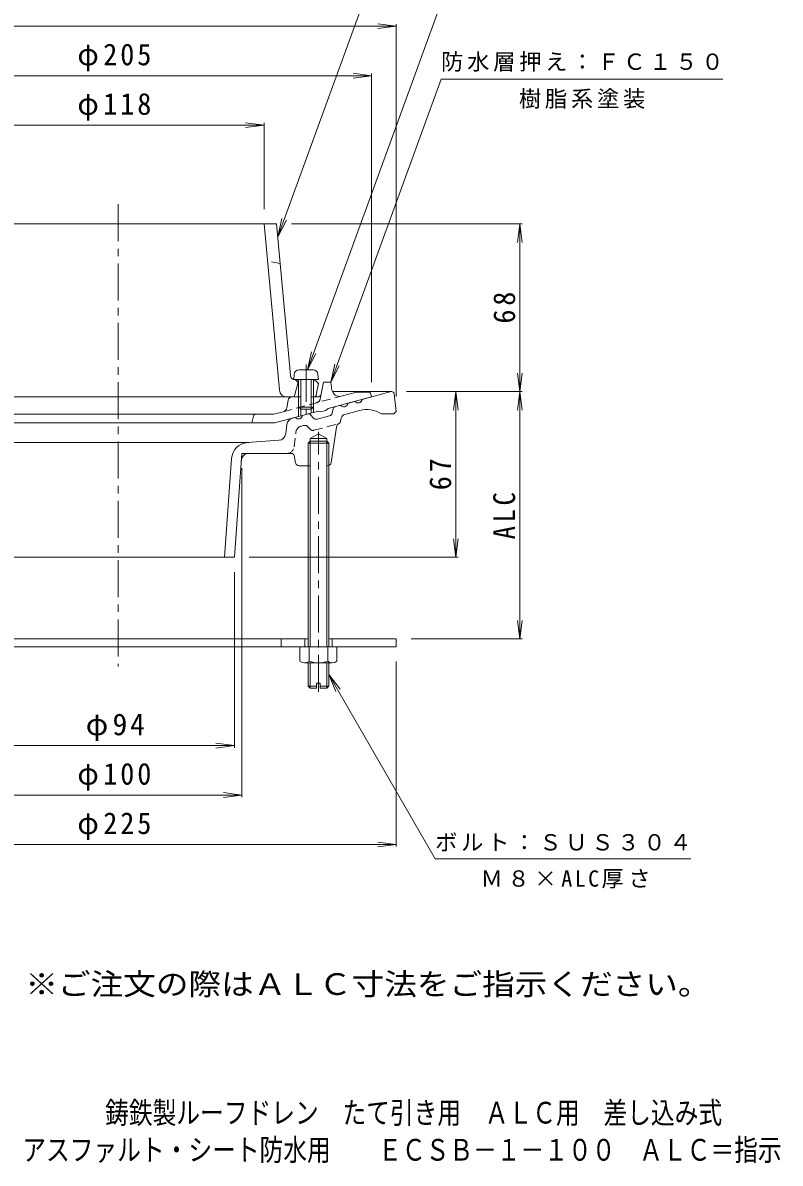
# Model space of a CAD drawing. Units: millimetres, scale not verified. Extents: x -288 to 236, y -347 to 360.
# Drawn here: x -70.6 to 235.8, y -346.7 to 114.8 of the extents above; entities that cross this region are included whole.
import ezdxf
from ezdxf.enums import TextEntityAlignment as Align

# ---------------------------------------------------------------- set-up
doc = ezdxf.new("R2010")
doc.units = ezdxf.units.MM
doc.header["$LTSCALE"] = 3
doc.linetypes.add('CHAIN1', pattern=[8, 5, -1, 1, -1])
doc.linetypes.add('DASHED1', pattern=[1.8, 1.2, -0.6])
for name, color, linetype, lineweight in [('0-0_通り芯', 3, 'Continuous', 9), ('0-1_躯体', 2, 'Continuous', 9), ('0-2_仕上', 6, 'Continuous', 5), ('0-3_建具', 4, 'Continuous', 9), ('0-4_その他', 7, 'Continuous', 9), ('0-5_寸法', 7, 'Continuous', 9), ('0-A', 4, 'Continuous', 9)]:
    doc.layers.add(name, color=color, linetype=linetype, lineweight=lineweight)
doc.layers.add('F-4_F-4ﾚｲﾔ', color=2, linetype='Continuous')
doc.layers.add('F-5_F-5ﾚｲﾔ', color=2, linetype='Continuous')
doc.styles.add('ＭＳ ゴシック', font='')
doc.styles.get('ＭＳ ゴシック').set_extended_font_data('MS Gothic')

msp = doc.modelspace()

# ---------------------------------------------------------------- linework, layer by layer
at = {"layer": '0-0_通り芯', "linetype": 'CHAIN1'}
for p, q in [((-31.987, 41.367), (-31.987, -145.689)), ((49.013, -155.961), (49.013, -50.703))]:
    msp.add_line(p, q, dxfattribs=at)
at = {"layer": '0-0_通り芯'}
for p, q in [((78.631, -34.489), (54.677, -34.489)), ((78.513, -34.489), (66.658, -37.666)), ((79.623, -35.365), (80.513, -42.489)), ((54.943, -41.377), (54.58, -43.15)), ((55.664, -40.612), (57.965, -39.995)), ((63.76, -38.442), (60.862, -39.219)), ((38.468, -45.219), (39.612, -44.913)), ((42.51, -44.136), (44.81, -43.52)), ((45.817, -43.822), (47.018, -45.176)), ((53.499, -44.298), (48.528, -45.629)), ((58.003, -46.373), (58.242, -45.207)), ((59.684, -43.676), (65.655, -42.076)), ((79.513, -43.489), (74.513, -43.489)), ((79.513, -43.489), (80.513, -42.489)), ((35.8, -51.551), (36.267, -47.751)), ((54.203, -63.209), (56.342, -48.789)), ((20.838, -55.048), (-79.599, -55.048)), ((20.35, -55.065), (33.032, -54.179)), ((44.838, -55.289), (53.188, -55.289)), ((45.653, -53.489), (49.013, -51.549)), ((45.653, -64.489), (45.653, -53.489)), ((45.653, -53.489), (52.373, -53.489)), ((52.373, -53.489), (49.013, -51.549)), ((52.373, -64.489), (52.373, -53.489)), ((53.188, -64.489), (53.188, -55.289)), ((18.014, -59.489), (15.013, -101.489)), ((18.014, -59.489), (38.013, -59.489)), ((13.856, -61.55), (11.003, -101.489)), ((39.174, -60.293), (39.772, -63.283)), ((41.243, -64.489), (45.653, -64.489)), ((52.373, -64.489), (52.719, -64.489)), ((-78.987, -101.489), (15.013, -101.489))]:
    msp.add_line(p, q, dxfattribs=at)
at = {"layer": '0-0_通り芯', "linetype": 'DASHED1'}
for p, q in [((42.109, -48.385), (42.861, -48.183)), ((45.665, -49.679), (44.875, -48.788)), ((47.175, -50.133), (56.922, -47.522)), ((39.179, -56.855), (39.908, -50.917))]:
    msp.add_line(p, q, dxfattribs=at)
at = {"layer": '0-0_通り芯'}
msp.add_lwpolyline([(44.838, -64.489), (44.838, -55.289), (45.653, -54.489), (52.373, -54.489), (53.188, -55.289)], dxfattribs=at)
for centre, radius, start, end in [((78.631, -35.489), 1, 7.12427, 90), ((55.922, -41.578), 1, 104.99922, 168.43358), ((59.252, -39.003), 1.625, 217.62109, 352.37941), ((65.047, -37.45), 1.625, 217.6203, 352.38071), ((39.245, -48.117), 3, 104.99959, 173.00027), ((40.899, -43.921), 1.625, 217.61926, 352.37941), ((45.069, -44.486), 1, 41.56502, 104.99977), ((48.14, -44.181), 1.5, 221.56442, 285.00009), ((53.11, -42.849), 1.5, 285.00009, 348.4351), ((60.201, -45.608), 2, 104.9995, 168.43379), ((68.502, -52.701), 11, 56.8705, 104.99988), ((58.32, -49.082), 2, 120.69041, 171.56525), ((56.534, -46.073), 1.5, 300.6898, 348.43372), ((20.838, -62.048), 7, 94.00002, 175.9144), ((32.823, -51.186), 3, 273.99983, 352.99992), ((20.807, -62.489), 3, 90, 175.91454), ((38.194, -60.489), 1, 11.30994, 90), ((41.243, -62.989), 1.5, 191.31021, 270), ((52.719, -62.989), 1.5, 270, 351.56485)]:
    msp.add_arc(centre, radius, start, end, dxfattribs=at)
at = {"layer": '0-0_通り芯', "linetype": 'DASHED1'}
for centre, radius, start, end in [((42.886, -51.282), 3, 105.00009, 172.99992), ((43.379, -50.115), 2, 41.56493, 105.00024), ((46.787, -48.684), 1.5, 221.56349, 284.99872), ((56.534, -46.073), 1.5, 284.99872, 300.69168), ((36.202, -56.489), 3, 270, 352.99992)]:
    msp.add_arc(centre, radius, start, end, dxfattribs=at)
at = {"layer": '0-1_躯体'}
for p, q in [((50.118, -35.409), (51.013, -30.633)), ((51.013, -30.633), (54.014, -30.633)), ((54.507, -33.852), (54.014, -30.633)), ((41.883, -36.633), (38.27, -36.633)), ((48.644, -36.633), (46.143, -36.633)), ((58.248, -36.296), (64.455, -34.633)), ((64.455, -34.633), (70.013, -34.633)), ((70.513, -36.633), (70.013, -34.633)), ((36.236, -41.001), (36.793, -37.87)), ((41.013, -40.763), (41.013, -44.537)), ((47.014, -40.763), (47.014, -42.93)), ((-74.687, -43.633), (30.866, -43.633)), ((22.806, -44.358), (22.014, -47.133)), ((34.785, -42.583), (30.866, -43.633)), ((31.327, -47.133), (49.013, -42.394)), ((41.883, -41.633), (41.883, -44.304)), ((46.143, -41.633), (46.143, -43.163)), ((50.013, -42.643), (49.013, -42.394)), ((50.013, -42.643), (52.013, -42.107)), ((-82.987, -47.133), (31.327, -47.133))]:
    msp.add_line(p, q, dxfattribs=at)
at = {"layer": '0-1_躯体', "linetype": 'DASHED1'}
for p, q in [((34.785, -42.583), (58.248, -36.296)), ((50.118, -35.409), (49.745, -37.399))]:
    msp.add_line(p, q, dxfattribs=at)
at = {"layer": '0-1_躯体'}
msp.add_lwpolyline([(52.013, -42.107), (53.014, -41.322), (70.513, -36.633)], dxfattribs=at)
for centre, radius, start, end in [((38.27, -38.133), 1.5, 90, 169.91187), ((48.644, -35.133), 1.5, 270, 349.38435), ((57.472, -33.398), 3, 188.70714, 285.00027), ((34.267, -40.651), 2, 284.9995, 349.91257), ((23.768, -44.633), 1, 90, 164.05402)]:
    msp.add_arc(centre, radius, start, end, dxfattribs=at)
at = {"layer": '0-1_躯体', "linetype": 'DASHED1'}
msp.add_arc((47.78, -37.03), 2, 284.9995, 349.38512, dxfattribs=at)
at = {"layer": '0-2_仕上'}
for p, q in [((32.116, 33.367), (-96.089, 33.367)), ((33.298, -33.912), (27.014, 33.367)), ((37.68, -27.861), (32.116, 33.367)), ((40.763, -30.758), (39.264, -36.633)), ((39.583, -29.703), (41.013, -29.768)), ((39.763, -29.711), (40.763, -30.758)), ((47.013, -30.041), (48.014, -30.086)), ((48.014, -30.086), (49.013, -31.133)), ((48.163, -35.812), (49.013, -31.133)), ((38.27, -36.633), (-79.486, -36.633))]:
    msp.add_line(p, q, dxfattribs=at)
at = {"layer": '0-2_仕上', "linetype": 'DASHED1'}
msp.add_line((33.57, 17.367), (28.415, 18.367), dxfattribs=at)
at = {"layer": '0-2_仕上'}
for centre, radius, start, end in [((39.674, -27.705), 2, 185.19279, 267.39825), ((36.285, -33.633), 3, 185.3369, 270), ((47.179, -35.633), 1, 270, 349.69676)]:
    msp.add_arc(centre, radius, start, end, dxfattribs=at)
at = {"layer": '0-3_建具'}
for p, q in [((-144.487, -134.489), (44.838, -134.489)), ((80.513, -137.689), (-144.487, -137.689)), ((34.013, -134.489), (34.013, -137.689)), ((43.513, -137.689), (43.513, -134.489)), ((53.188, -134.489), (80.513, -134.489)), ((54.513, -137.689), (54.513, -134.489)), ((80.513, -134.489), (80.513, -137.689))]:
    msp.add_line(p, q, dxfattribs=at)
at = {"layer": '0-4_その他'}
for p, q in [((-144.486, 113.367), (80.513, 113.367)), ((80.513, 113.367), (73.078, 114.346)), ((80.513, 113.367), (73.078, 112.388)), ((80.513, 114.267), (80.513, -36.489)), ((-134.486, 93.367), (70.513, 93.367)), ((70.513, 93.367), (63.078, 94.346)), ((70.513, 93.367), (63.078, 92.388)), ((70.513, 94.267), (70.513, -30.633)), ((27.014, 73.367), (19.578, 74.346)), ((27.014, 74.267), (27.014, 39.367)), ((-90.987, 73.367), (27.014, 73.367)), ((27.014, 73.367), (19.578, 72.388)), ((131.413, 33.367), (38.116, 33.367)), ((130.513, 33.367), (129.535, 25.931)), ((130.513, 33.367), (130.513, -34.489)), ((130.513, 33.367), (131.492, 25.931)), ((130.513, -34.489), (129.535, -27.053)), ((130.513, -34.489), (131.492, -27.053)), ((131.413, -34.489), (84.631, -34.489)), ((104.631, -34.489), (103.652, -41.925)), ((104.631, -34.489), (104.631, -101.489)), ((104.631, -34.489), (105.61, -41.925)), ((130.513, -34.489), (129.535, -41.925)), ((130.513, -34.489), (130.513, -134.489)), ((130.513, -34.489), (131.492, -41.925)), ((18.014, -198.589), (18.014, -65.489)), ((104.631, -101.489), (103.652, -94.053)), ((104.631, -101.489), (105.61, -94.053)), ((105.531, -101.489), (21.013, -101.489)), ((15.013, -178.589), (15.013, -107.489)), ((130.513, -134.489), (129.535, -127.053)), ((130.513, -134.489), (131.492, -127.053)), ((131.413, -134.489), (86.513, -134.489)), ((80.513, -218.589), (80.513, -143.689)), ((-78.987, -177.689), (15.013, -177.689)), ((15.013, -177.689), (7.578, -176.71)), ((15.013, -177.689), (7.578, -178.668)), ((18.014, -197.689), (-81.987, -197.689)), ((18.014, -197.689), (10.578, -196.71)), ((18.014, -197.689), (10.578, -198.668)), ((80.513, -217.689), (73.078, -216.71)), ((-144.487, -217.689), (80.513, -217.689)), ((80.513, -217.689), (73.078, -218.668))]:
    msp.add_line(p, q, dxfattribs=at)
at = {"layer": '0-5_寸法'}
for p, q in [((32.586, 28.199), (81.208, 161.787)), ((44.536, -25.69), (100.307, 127.542)), ((54.013, -30.633), (98.648, 91.999)), ((98.648, 91.999), (212.648, 91.999)), ((32.586, 28.199), (34.209, 35.521)), ((32.586, 28.199), (36.049, 34.852)), ((44.536, -25.69), (46.159, -18.368)), ((44.536, -25.69), (47.999, -19.038)), ((54.013, -30.633), (55.637, -23.311)), ((54.013, -30.633), (57.477, -23.98)), ((53.188, -148.939), (96.239, -223.505)), ((53.188, -148.939), (57.754, -154.889)), ((53.188, -148.939), (56.059, -155.868)), ((199.739, -223.505), (96.239, -223.505))]:
    msp.add_line(p, q, dxfattribs=at)
at = {"layer": '0-A'}
for p, q in [((39.195, -27.519), (39.013, -29.593)), ((41.187, -25.693), (46.84, -25.693)), ((48.832, -27.519), (49.013, -29.593)), ((39.013, -29.593), (49.013, -29.593)), ((41.013, -29.593), (41.013, -40.723)), ((41.883, -29.593), (41.883, -41.593)), ((46.143, -29.593), (46.143, -41.593)), ((47.013, -29.593), (47.013, -40.723)), ((41.883, -41.593), (41.013, -40.723)), ((41.013, -40.723), (47.013, -40.723)), ((46.143, -41.593), (47.013, -40.723)), ((41.883, -41.593), (46.143, -41.593))]:
    msp.add_line(p, q, dxfattribs=at)
at = {"layer": '0-A', "linetype": 'CHAIN1'}
msp.add_line((44.014, -23.548), (44.014, -43.659), dxfattribs=at)
at = {"layer": '0-A', "color": 2}
for p, q in [((44.838, -137.689), (44.838, -64.489)), ((45.653, -137.689), (45.653, -64.489)), ((52.373, -137.689), (52.373, -64.489)), ((53.188, -137.689), (53.188, -64.489)), ((41.513, -143.468), (41.513, -137.689)), ((45.266, -143.468), (45.266, -137.689)), ((52.761, -143.468), (52.761, -137.689)), ((56.513, -143.468), (56.513, -137.689)), ((54.637, -144.189), (43.39, -144.189)), ((44.838, -153.689), (44.838, -144.189)), ((45.653, -154.489), (45.653, -144.189)), ((52.373, -154.489), (52.373, -144.189)), ((53.188, -153.689), (53.188, -144.189)), ((45.653, -154.489), (44.839, -153.689)), ((48.263, -153.689), (44.839, -153.689)), ((48.263, -154.489), (45.653, -154.489)), ((49.763, -152.489), (48.263, -152.489)), ((48.263, -154.489), (48.263, -152.489)), ((49.763, -154.489), (49.763, -152.489)), ((53.189, -153.689), (49.763, -153.689)), ((52.373, -154.489), (49.763, -154.489)), ((53.189, -153.689), (52.373, -154.489))]:
    msp.add_line(p, q, dxfattribs=at)
at = {"layer": '0-A'}
for centre, start, end in [((41.187, -27.693), 90, 174.99998), ((46.84, -27.693), 5.00002, 90)]:
    msp.add_arc(centre, 2, start, end, dxfattribs=at)
at = {"layer": '0-A', "color": 2}
for centre, radius, start, end in [((43.39, -141.389), 2.8, 227.92572, 312.07428), ((49.013, -134.1), 10.089, 248.19786, 291.80214), ((54.637, -141.389), 2.8, 227.92557, 312.07463)]:
    msp.add_arc(centre, radius, start, end, dxfattribs=at)

# ---------------------------------------------------------------- texts
at = {"layer": '0-4_その他', "color": 2, "char_height": 8.798, "attachment_point": 7, "style": 'ＭＳ ゴシック'}
for s, insert in [('\\T1.21;\\W0.95;φ205', (-48.487, 95.167)), ('\\T1.21;\\W0.95;φ118', (-48.486, 75.167)), ('\\T1.19;φ94', (-45.112, -175.889)), ('\\T1.21;\\W0.95;φ100', (-48.486, -195.889)), ('\\T1.21;\\W0.95;φ225', (-48.487, -215.889))]:
    msp.add_mtext(s, dxfattribs=dict(at, insert=insert))
at = {"layer": '0-4_その他', "color": 2, "char_height": 8.798, "attachment_point": 7, "rotation": 90, "style": 'ＭＳ ゴシック'}
for s, insert in [('\\T1.27;\\W0.95;68', (128.713, -6.936)), ('\\T1.27;\\W0.95;67', (102.831, -74.364)), ('\\T1.27;\\W0.9;ALC', (128.713, -94.239))]:
    msp.add_mtext(s, dxfattribs=dict(at, insert=insert))
at = {"layer": '0-5_寸法', "char_height": 6.598, "attachment_point": 7, "style": 'ＭＳ ゴシック'}
for s, insert in [('\\T1.17;防水層押え：ＦＣ１５０', (98.648, 94.999)), ('\\T1.17;樹脂系塗装', (130.148, 79.999)), ('\\T1.17;ボルト：ＳＵＳ３０４', (96.239, -220.505)), ('\\T1.21;Ｍ８×ALC厚さ', (114.614, -235.505))]:
    msp.add_mtext(s, dxfattribs=dict(at, insert=insert))
at = {"layer": 'F-4_F-4ﾚｲﾔ', "style": 'ＭＳ ゴシック', "width": 0.8}
for s, p in [('鋳鉄製ルーフドレン\u3000たて引き用\u3000ＡＬＣ用\u3000差し込み式', (-37.264, -333.269)), ('アスファルト・シート防水用\u3000\u3000ＥＣＳＢ－１－１００\u3000ＡＬＣ＝指示', (-70.802, -348.28))]:
    msp.add_text(s, height=8.798, dxfattribs=at).set_placement(p, align=Align.BOTTOM_LEFT)
at = {"layer": 'F-5_F-5ﾚｲﾔ', "style": 'ＭＳ ゴシック', "width": 1.1}
msp.add_text('※ご注文の際はＡＬＣ寸法をご指示ください。', height=8.798, dxfattribs=at).set_placement((-69.568, -281.237), align=Align.BOTTOM_LEFT)

doc.saveas('drawing.dxf')
